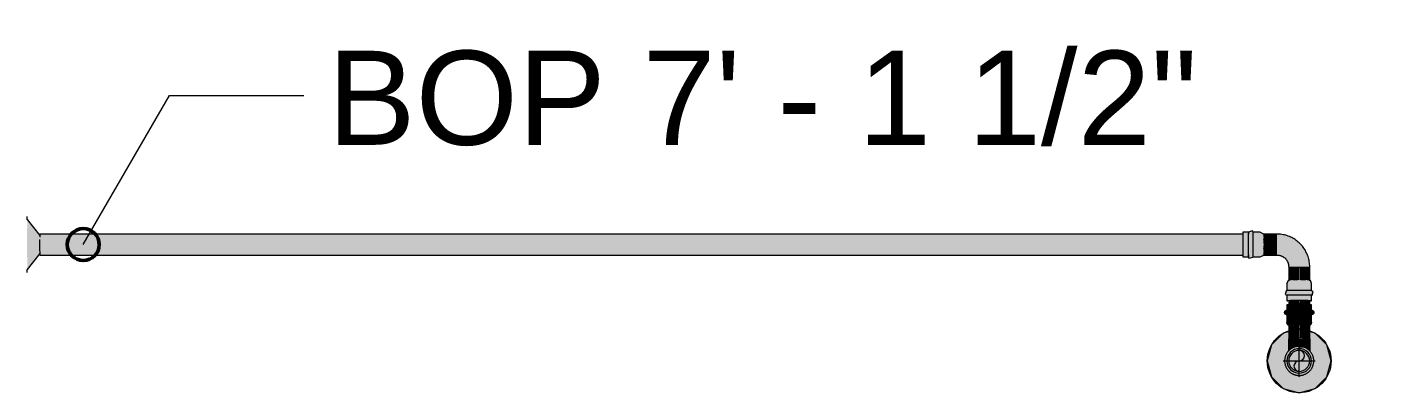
# Model space of a CAD drawing. Header units: inches. Extents: x -3385 to 41, y 7 to 1342.
# Drawn here: x -2363.6 to -2278.5, y 797.7 to 820.7 of the extents above; entities that cross this region are included whole.
import ezdxf

# ---------------------------------------------------------------- set-up
doc = ezdxf.new("R2010")
doc.units = ezdxf.units.IN
doc.header["$MEASUREMENT"] = 0
for name, color, linetype, lineweight in [('A-ANNO-NOTE', 131, 'Continuous', 9), ('G-ANNO-DIMS', 111, 'Continuous', 9), ('P-PIPE', 3, 'Continuous', 9), ('P-PIPE-CNTR', 3, 'Continuous', 9)]:
    doc.layers.add(name, color=color, linetype=linetype, lineweight=lineweight)
doc.styles.add('Arial', font='arial.ttf', dxfattribs={"height": 5.901198})

# ---------------------------------------------------------------- blocks, each defined once
blk = doc.blocks.new('Victaulic-VicPress316-Elbow 90-45deg Style P568_P571 - Standard-1139937-LOWER PARKING')
at = {"layer": 'P-PIPE'}
for points in [[(-2284.654, 802.924), (-2284, 802.924), (-2284, 803.263), (-2284.766, 803.263), (-2284.753, 802.924), (-2284.71, 802.924)], [(-2283.273, 802.924), (-2283.233, 802.924), (-2283.233, 803.263), (-2284, 803.263), (-2284, 802.924), (-2283.29, 802.924)], [(-2284.766, 802.633), (-2284, 802.633), (-2284, 802.924), (-2284.766, 802.924), (-2284.865, 802.871), (-2284.912, 802.779), (-2284.849, 802.679), (-2284.833, 802.67)], [(-2284.165, 802.182), (-2284, 802.182), (-2284, 802.633), (-2284.766, 802.633), (-2284.753, 802.182), (-2284.202, 802.182)], [(-2284.657, 801.964), (-2284.629, 801.996), (-2284.523, 801.984), (-2284.46, 801.968), (-2284.423, 801.987), (-2284.225, 801.987), (-2284.114, 801.984), (-2284, 801.964), (-2284, 802.182), (-2284.766, 802.182), (-2284.753, 802.102), (-2284.658, 801.964)], [(-2283.346, 802.633), (-2283.233, 802.633), (-2283.14, 802.685), (-2283.088, 802.779), (-2283.151, 802.88), (-2283.233, 802.924), (-2284, 802.924), (-2284, 802.633), (-2283.381, 802.633)], [(-2284, 802.182), (-2283.233, 802.182), (-2283.247, 802.633), (-2284, 802.633)], [(-2284, 801.964), (-2283.945, 801.974), (-2283.825, 801.993), (-2283.644, 801.983), (-2283.57, 801.987), (-2283.531, 801.966), (-2283.408, 801.996), (-2283.357, 801.988), (-2283.342, 801.964), (-2283.281, 802.043), (-2283.246, 802.12), (-2283.246, 802.182), (-2284, 802.182), (-2284, 802.06)], [(-2284, 801.136), (-2284.013, 801.966), (-2284.175, 801.992), (-2284.356, 801.983), (-2284.43, 801.987), (-2284.481, 801.97), (-2284.573, 801.996), (-2284.646, 801.981), (-2284.657, 801.964), (-2284.647, 801.136), (-2284.114, 801.136)], [(-2284, 801.136), (-2283.342, 801.136), (-2283.354, 801.983), (-2283.366, 801.999), (-2283.487, 801.98), (-2283.54, 801.968), (-2283.57, 801.987), (-2283.766, 801.986), (-2283.842, 801.992), (-2284, 801.964), (-2284, 801.321)], [(-2284, 798.831), (-2284, 798.976), (-2284.542, 799.201), (-2284.766, 799.743), (-2284.542, 800.285), (-2284, 800.509), (-2284, 800.655), (-2284.167, 800.639), (-2284.328, 800.594), (-2284.619, 800.413), (-2284.779, 800.208), (-2284.849, 800.076), (-2284.901, 799.833), (-2284.912, 799.721), (-2284.859, 799.564), (-2284.849, 799.41), (-2284.729, 799.201), (-2284.619, 799.073), (-2284.328, 798.892), (-2284.167, 798.846)], [(-2284, 798.976), (-2284, 799.085), (-2284.17, 799.108), (-2284.329, 799.173), (-2284.465, 799.278), (-2284.569, 799.414), (-2284.635, 799.573), (-2284.658, 799.743), (-2284.635, 799.913), (-2284.569, 800.072), (-2284.465, 800.208), (-2284.329, 800.312), (-2284.17, 800.378), (-2284, 800.4), (-2284, 800.509), (-2284.542, 800.285), (-2284.766, 799.743), (-2284.542, 799.201), (-2284, 798.976)], [(-2284.657, 800.368), (-2284.576, 800.442), (-2284.328, 800.594), (-2284.146, 800.641), (-2284, 800.655), (-2284, 801.136), (-2284.657, 801.136), (-2284.657, 800.4)], [(-2283.342, 800.368), (-2283.352, 801.136), (-2284, 801.123), (-2284, 800.582), (-2283.648, 800.58), (-2283.38, 800.412), (-2283.343, 800.368)], [(-2283.671, 798.892), (-2283.381, 799.073), (-2283.221, 799.278), (-2283.151, 799.41), (-2283.106, 799.584), (-2283.088, 799.765), (-2283.14, 799.922), (-2283.151, 800.076), (-2283.271, 800.285), (-2283.381, 800.413), (-2283.671, 800.594), (-2284, 800.582), (-2284, 800.509), (-2283.458, 800.285), (-2283.233, 799.743), (-2283.458, 799.201), (-2284, 798.976), (-2284, 798.904), (-2283.945, 798.902)], [(-2284, 798.976), (-2283.458, 799.201), (-2283.233, 799.743), (-2283.458, 800.285), (-2284, 800.509), (-2284, 800.4), (-2283.83, 800.378), (-2283.671, 800.312), (-2283.534, 800.207), (-2283.431, 800.072), (-2283.365, 799.913), (-2283.343, 799.742), (-2283.365, 799.573), (-2283.431, 799.414), (-2283.535, 799.278), (-2283.671, 799.173), (-2283.83, 799.108), (-2284, 799.085), (-2284, 799.037)]]:
    blk.add_hatch(color=256, dxfattribs=at).paths.add_polyline_path(points, flags=0)
for p, q in [((-2284.766, 803.263), (-2284.766, 802.924)), ((-2284, 803.263), (-2284.766, 803.263)), ((-2283.233, 803.263), (-2284, 803.263)), ((-2283.233, 802.924), (-2283.233, 803.263)), ((-2284.766, 802.924), (-2284, 802.924)), ((-2284.766, 802.633), (-2284.766, 802.182)), ((-2284.766, 802.633), (-2284, 802.633)), ((-2284, 802.924), (-2283.233, 802.924)), ((-2284, 802.633), (-2283.233, 802.633)), ((-2283.233, 802.182), (-2283.233, 802.633)), ((-2284.657, 802.027), (-2284.657, 801.136)), ((-2283.342, 801.136), (-2283.342, 802.03)), ((-2284.657, 799.709), (-2284.657, 799.736)), ((-2283.342, 799.745), (-2283.342, 799.743))]:
    blk.add_line(p, q, dxfattribs=at)
at = {"layer": 'P-PIPE', "flags": 128}
for points in [[(-2284.766, 802.633), (-2284.772, 802.633), (-2284.778, 802.634), (-2284.784, 802.634), (-2284.79, 802.635), (-2284.795, 802.636), (-2284.801, 802.637), (-2284.807, 802.639), (-2284.812, 802.641), (-2284.818, 802.643), (-2284.823, 802.645), (-2284.828, 802.647), (-2284.834, 802.65), (-2284.839, 802.653), (-2284.844, 802.656), (-2284.849, 802.659), (-2284.853, 802.662), (-2284.858, 802.666), (-2284.862, 802.669), (-2284.867, 802.673), (-2284.871, 802.677), (-2284.875, 802.682), (-2284.879, 802.686), (-2284.882, 802.691), (-2284.886, 802.695), (-2284.889, 802.7), (-2284.892, 802.705), (-2284.895, 802.71), (-2284.897, 802.715), (-2284.9, 802.721), (-2284.902, 802.726), (-2284.904, 802.732), (-2284.906, 802.737), (-2284.907, 802.743), (-2284.909, 802.748), (-2284.91, 802.754), (-2284.911, 802.76), (-2284.911, 802.766), (-2284.912, 802.771), (-2284.912, 802.777), (-2284.912, 802.783), (-2284.912, 802.789), (-2284.911, 802.795), (-2284.91, 802.8), (-2284.909, 802.806), (-2284.908, 802.812), (-2284.907, 802.817), (-2284.905, 802.823), (-2284.903, 802.829), (-2284.901, 802.834), (-2284.899, 802.839), (-2284.896, 802.845), (-2284.893, 802.85), (-2284.891, 802.855), (-2284.887, 802.86), (-2284.884, 802.864), (-2284.881, 802.869), (-2284.877, 802.874), (-2284.873, 802.878), (-2284.869, 802.882), (-2284.865, 802.886), (-2284.86, 802.89), (-2284.856, 802.894), (-2284.851, 802.897), (-2284.846, 802.9), (-2284.841, 802.903), (-2284.836, 802.906), (-2284.831, 802.909), (-2284.826, 802.912), (-2284.821, 802.914), (-2284.815, 802.916), (-2284.81, 802.918), (-2284.804, 802.919), (-2284.798, 802.921), (-2284.793, 802.922), (-2284.787, 802.923), (-2284.781, 802.924), (-2284.775, 802.924), (-2284.77, 802.924), (-2284.766, 802.924)], [(-2284, 802.924), (-2284.031, 802.924), (-2284.061, 802.924), (-2284.092, 802.924), (-2284.122, 802.924), (-2284.152, 802.924), (-2284.182, 802.924), (-2284.212, 802.924), (-2284.241, 802.924), (-2284.27, 802.924), (-2284.298, 802.924), (-2284.326, 802.924), (-2284.354, 802.924), (-2284.381, 802.924), (-2284.407, 802.924), (-2284.433, 802.924), (-2284.458, 802.924), (-2284.482, 802.924), (-2284.505, 802.924), (-2284.528, 802.924), (-2284.55, 802.924), (-2284.571, 802.924), (-2284.591, 802.924), (-2284.61, 802.924), (-2284.628, 802.924), (-2284.645, 802.924), (-2284.661, 802.924), (-2284.676, 802.924), (-2284.69, 802.924), (-2284.703, 802.924), (-2284.714, 802.924), (-2284.725, 802.924), (-2284.734, 802.924), (-2284.742, 802.924), (-2284.749, 802.924), (-2284.755, 802.924), (-2284.76, 802.924), (-2284.763, 802.924), (-2284.765, 802.924), (-2284.766, 802.924), (-2284.766, 802.924)], [(-2284.766, 802.924), (-2284.766, 802.924), (-2284.764, 802.924), (-2284.761, 802.924), (-2284.757, 802.924), (-2284.751, 802.924), (-2284.744, 802.924), (-2284.737, 802.924), (-2284.727, 802.924)], [(-2284.725, 802.633), (-2284.734, 802.633), (-2284.742, 802.633), (-2284.749, 802.633), (-2284.755, 802.633), (-2284.76, 802.633), (-2284.763, 802.633), (-2284.765, 802.633), (-2284.766, 802.633), (-2284.766, 802.633)], [(-2284.766, 802.633), (-2284.766, 802.633), (-2284.764, 802.633), (-2284.761, 802.633), (-2284.757, 802.633), (-2284.751, 802.633), (-2284.744, 802.633), (-2284.737, 802.633), (-2284.727, 802.633), (-2284.717, 802.633), (-2284.706, 802.633), (-2284.693, 802.633), (-2284.68, 802.633), (-2284.665, 802.633), (-2284.649, 802.633), (-2284.633, 802.633), (-2284.615, 802.633), (-2284.596, 802.633), (-2284.576, 802.633), (-2284.555, 802.633), (-2284.534, 802.633), (-2284.512, 802.633), (-2284.488, 802.633), (-2284.464, 802.633), (-2284.44, 802.633), (-2284.414, 802.633), (-2284.388, 802.633), (-2284.361, 802.633), (-2284.334, 802.633), (-2284.306, 802.633), (-2284.278, 802.633), (-2284.249, 802.633), (-2284.22, 802.633), (-2284.19, 802.633), (-2284.16, 802.633), (-2284.13, 802.633), (-2284.1, 802.633), (-2284.069, 802.633), (-2284.039, 802.633), (-2284.008, 802.633), (-2284, 802.633)], [(-2284.657, 801.964), (-2284.666, 801.971), (-2284.674, 801.978), (-2284.682, 801.985), (-2284.69, 801.993), (-2284.697, 802.001), (-2284.705, 802.009), (-2284.711, 802.017), (-2284.718, 802.026), (-2284.724, 802.035), (-2284.729, 802.045), (-2284.735, 802.054), (-2284.74, 802.064), (-2284.744, 802.074), (-2284.748, 802.084), (-2284.752, 802.094), (-2284.755, 802.105), (-2284.758, 802.115), (-2284.761, 802.126), (-2284.763, 802.136), (-2284.764, 802.147), (-2284.765, 802.158), (-2284.766, 802.169), (-2284.766, 802.18), (-2284.766, 802.182)], [(-2283.233, 802.924), (-2283.234, 802.924), (-2283.236, 802.924), (-2283.239, 802.924), (-2283.243, 802.924), (-2283.249, 802.924), (-2283.255, 802.924), (-2283.263, 802.924), (-2283.272, 802.924), (-2283.283, 802.924), (-2283.294, 802.924), (-2283.306, 802.924), (-2283.32, 802.924), (-2283.335, 802.924), (-2283.35, 802.924), (-2283.367, 802.924), (-2283.385, 802.924), (-2283.404, 802.924), (-2283.424, 802.924), (-2283.444, 802.924), (-2283.466, 802.924), (-2283.488, 802.924), (-2283.512, 802.924), (-2283.536, 802.924), (-2283.56, 802.924), (-2283.586, 802.924), (-2283.612, 802.924), (-2283.639, 802.924), (-2283.666, 802.924), (-2283.694, 802.924), (-2283.722, 802.924), (-2283.751, 802.924), (-2283.78, 802.924), (-2283.81, 802.924), (-2283.84, 802.924), (-2283.87, 802.924), (-2283.9, 802.924), (-2283.93, 802.924), (-2283.961, 802.924), (-2283.992, 802.924), (-2284, 802.924)], [(-2284, 802.633), (-2283.969, 802.633), (-2283.939, 802.633), (-2283.908, 802.633), (-2283.878, 802.633), (-2283.848, 802.633), (-2283.818, 802.633), (-2283.788, 802.633), (-2283.759, 802.633), (-2283.73, 802.633), (-2283.701, 802.633), (-2283.673, 802.633), (-2283.646, 802.633), (-2283.619, 802.633), (-2283.593, 802.633), (-2283.567, 802.633), (-2283.542, 802.633), (-2283.518, 802.633), (-2283.494, 802.633), (-2283.472, 802.633), (-2283.45, 802.633), (-2283.429, 802.633), (-2283.409, 802.633), (-2283.39, 802.633), (-2283.372, 802.633), (-2283.355, 802.633), (-2283.339, 802.633), (-2283.324, 802.633), (-2283.31, 802.633), (-2283.297, 802.633), (-2283.285, 802.633), (-2283.275, 802.633), (-2283.266, 802.633), (-2283.257, 802.633), (-2283.25, 802.633), (-2283.245, 802.633), (-2283.24, 802.633), (-2283.237, 802.633), (-2283.234, 802.633), (-2283.233, 802.633), (-2283.233, 802.633)], [(-2283.233, 802.182), (-2283.234, 802.171), (-2283.234, 802.16), (-2283.235, 802.149), (-2283.237, 802.138), (-2283.239, 802.128), (-2283.241, 802.117), (-2283.244, 802.106), (-2283.247, 802.096), (-2283.251, 802.086), (-2283.255, 802.076), (-2283.259, 802.066), (-2283.264, 802.056), (-2283.269, 802.046), (-2283.275, 802.037), (-2283.281, 802.028), (-2283.287, 802.019), (-2283.294, 802.01), (-2283.301, 802.002), (-2283.308, 801.994), (-2283.316, 801.986), (-2283.324, 801.979), (-2283.332, 801.972), (-2283.341, 801.965), (-2283.342, 801.964)], [(-2283.275, 802.924), (-2283.266, 802.924), (-2283.257, 802.924), (-2283.25, 802.924), (-2283.245, 802.924), (-2283.24, 802.924), (-2283.237, 802.924), (-2283.234, 802.924), (-2283.233, 802.924), (-2283.233, 802.924)], [(-2283.233, 802.633), (-2283.234, 802.633), (-2283.236, 802.633), (-2283.239, 802.633), (-2283.243, 802.633), (-2283.249, 802.633), (-2283.255, 802.633), (-2283.263, 802.633), (-2283.272, 802.633)], [(-2283.233, 802.924), (-2283.228, 802.924), (-2283.222, 802.924), (-2283.216, 802.923), (-2283.21, 802.922), (-2283.205, 802.921), (-2283.199, 802.92), (-2283.193, 802.919), (-2283.188, 802.917), (-2283.182, 802.915), (-2283.177, 802.913), (-2283.171, 802.91), (-2283.166, 802.908), (-2283.161, 802.905), (-2283.156, 802.902), (-2283.151, 802.899), (-2283.147, 802.896), (-2283.142, 802.892), (-2283.137, 802.888), (-2283.133, 802.884), (-2283.129, 802.88), (-2283.125, 802.876), (-2283.121, 802.872), (-2283.118, 802.867), (-2283.114, 802.862), (-2283.111, 802.857), (-2283.108, 802.852), (-2283.105, 802.847), (-2283.102, 802.842), (-2283.1, 802.837), (-2283.098, 802.832), (-2283.096, 802.826), (-2283.094, 802.821), (-2283.092, 802.815), (-2283.091, 802.809), (-2283.09, 802.804), (-2283.089, 802.798), (-2283.089, 802.792), (-2283.088, 802.786), (-2283.088, 802.78), (-2283.088, 802.775), (-2283.088, 802.769), (-2283.089, 802.763), (-2283.09, 802.757), (-2283.091, 802.751), (-2283.092, 802.746), (-2283.093, 802.74), (-2283.095, 802.735), (-2283.097, 802.729), (-2283.099, 802.724), (-2283.101, 802.718), (-2283.104, 802.713), (-2283.106, 802.708), (-2283.109, 802.703), (-2283.112, 802.698), (-2283.116, 802.693), (-2283.119, 802.689), (-2283.123, 802.684), (-2283.127, 802.68), (-2283.131, 802.676), (-2283.135, 802.672), (-2283.139, 802.668), (-2283.144, 802.664), (-2283.149, 802.661), (-2283.153, 802.657), (-2283.158, 802.654), (-2283.163, 802.651), (-2283.169, 802.649), (-2283.174, 802.646), (-2283.179, 802.644), (-2283.185, 802.642), (-2283.19, 802.64), (-2283.196, 802.638), (-2283.201, 802.637), (-2283.207, 802.636), (-2283.213, 802.635), (-2283.219, 802.634), (-2283.224, 802.634), (-2283.23, 802.633), (-2283.233, 802.633)], [(-2284, 800.655), (-2284.036, 800.654), (-2284.073, 800.652), (-2284.109, 800.648), (-2284.145, 800.643), (-2284.181, 800.637), (-2284.217, 800.629), (-2284.252, 800.619), (-2284.287, 800.609), (-2284.321, 800.596), (-2284.355, 800.583), (-2284.388, 800.568), (-2284.421, 800.552), (-2284.453, 800.534), (-2284.484, 800.515), (-2284.515, 800.496), (-2284.545, 800.474), (-2284.573, 800.452), (-2284.601, 800.428), (-2284.628, 800.404), (-2284.654, 800.378), (-2284.679, 800.352), (-2284.703, 800.324), (-2284.725, 800.295), (-2284.747, 800.266), (-2284.767, 800.236), (-2284.786, 800.204), (-2284.804, 800.173), (-2284.821, 800.14), (-2284.836, 800.107), (-2284.85, 800.073), (-2284.862, 800.039), (-2284.874, 800.004), (-2284.883, 799.969), (-2284.892, 799.934), (-2284.899, 799.898), (-2284.904, 799.862), (-2284.908, 799.825), (-2284.911, 799.789), (-2284.912, 799.753), (-2284.912, 799.716), (-2284.91, 799.68), (-2284.906, 799.643), (-2284.902, 799.607), (-2284.896, 799.571), (-2284.888, 799.536), (-2284.879, 799.5), (-2284.869, 799.465), (-2284.857, 799.431), (-2284.844, 799.397), (-2284.829, 799.363), (-2284.813, 799.33), (-2284.796, 799.298), (-2284.778, 799.267), (-2284.758, 799.236), (-2284.737, 799.206), (-2284.715, 799.177), (-2284.692, 799.149), (-2284.668, 799.122), (-2284.642, 799.095), (-2284.616, 799.07), (-2284.589, 799.046), (-2284.56, 799.023), (-2284.531, 799.001), (-2284.501, 798.981), (-2284.47, 798.961), (-2284.438, 798.943), (-2284.406, 798.926), (-2284.373, 798.911), (-2284.34, 798.896), (-2284.305, 798.883), (-2284.271, 798.872), (-2284.236, 798.862), (-2284.2, 798.853), (-2284.165, 798.846), (-2284.129, 798.84), (-2284.092, 798.836), (-2284.056, 798.833), (-2284.02, 798.831), (-2284, 798.831)], [(-2284.657, 800.368), (-2284.657, 800.383), (-2284.657, 800.431), (-2284.657, 800.479), (-2284.657, 800.529), (-2284.657, 800.58), (-2284.657, 800.631), (-2284.657, 800.683), (-2284.657, 800.736), (-2284.657, 800.79), (-2284.657, 800.844), (-2284.657, 800.899), (-2284.657, 800.954), (-2284.657, 801.009), (-2284.657, 801.065), (-2284.657, 801.121), (-2284.657, 801.136)], [(-2284, 798.831), (-2283.963, 798.832), (-2283.927, 798.834), (-2283.891, 798.837), (-2283.855, 798.842), (-2283.819, 798.849), (-2283.783, 798.857), (-2283.748, 798.866), (-2283.713, 798.877), (-2283.679, 798.889), (-2283.645, 798.903), (-2283.611, 798.918), (-2283.579, 798.934), (-2283.547, 798.951), (-2283.515, 798.97), (-2283.485, 798.99), (-2283.455, 799.011), (-2283.426, 799.034), (-2283.399, 799.057), (-2283.372, 799.082), (-2283.346, 799.107), (-2283.321, 799.134), (-2283.297, 799.162), (-2283.274, 799.19), (-2283.253, 799.22), (-2283.232, 799.25), (-2283.213, 799.281), (-2283.196, 799.313), (-2283.179, 799.345), (-2283.164, 799.379), (-2283.15, 799.412), (-2283.137, 799.447), (-2283.126, 799.481), (-2283.116, 799.516), (-2283.108, 799.552), (-2283.101, 799.588), (-2283.096, 799.624), (-2283.092, 799.66), (-2283.089, 799.696), (-2283.088, 799.733), (-2283.088, 799.769), (-2283.09, 799.806), (-2283.093, 799.842), (-2283.098, 799.878), (-2283.104, 799.914), (-2283.112, 799.95), (-2283.121, 799.985), (-2283.131, 800.02), (-2283.143, 800.055), (-2283.156, 800.089), (-2283.171, 800.122), (-2283.186, 800.155), (-2283.204, 800.187), (-2283.222, 800.219), (-2283.242, 800.25), (-2283.263, 800.28), (-2283.285, 800.309), (-2283.308, 800.337), (-2283.332, 800.364), (-2283.357, 800.39), (-2283.384, 800.415), (-2283.411, 800.439), (-2283.44, 800.462), (-2283.469, 800.484), (-2283.499, 800.505), (-2283.53, 800.524), (-2283.561, 800.542), (-2283.594, 800.559), (-2283.627, 800.575), (-2283.66, 800.589), (-2283.694, 800.602), (-2283.729, 800.614), (-2283.764, 800.624), (-2283.799, 800.633), (-2283.835, 800.64), (-2283.871, 800.646), (-2283.907, 800.65), (-2283.944, 800.653), (-2283.98, 800.655), (-2284, 800.655)], [(-2283.342, 801.136), (-2283.342, 801.08), (-2283.342, 801.024), (-2283.342, 800.969), (-2283.342, 800.914), (-2283.342, 800.859), (-2283.342, 800.805), (-2283.342, 800.751), (-2283.342, 800.698), (-2283.342, 800.645), (-2283.342, 800.593), (-2283.342, 800.542), (-2283.342, 800.493), (-2283.342, 800.444), (-2283.342, 800.396), (-2283.342, 800.368)]]:
    blk.add_lwpolyline(points, dxfattribs=at)
at = {"layer": 'P-PIPE'}
for radius, start, end in [(0.766, 90, 270), (0.767, 270, 90)]:
    blk.add_arc((-2284, 799.743), radius, start, end, dxfattribs=at)
blk = doc.blocks.new('Victaulic-VicPress316-Elbow 90-45deg Style P568_P571 - Standard-1139944-LOWER PARKING')
at = {"layer": 'P-PIPE'}
for points in [[(-2287.52, 806.27), (-2287.181, 806.27), (-2287.182, 807.748), (-2287.183, 807.803), (-2287.52, 807.8), (-2287.52, 806.327), (-2287.52, 806.271)], [(-2286.89, 806.27), (-2286.439, 806.273), (-2286.439, 807.773), (-2286.439, 807.803), (-2286.89, 807.803), (-2286.891, 806.37), (-2286.89, 806.273)], [(-2286.224, 807.04), (-2285.396, 807.04), (-2285.393, 807.694), (-2286.224, 807.693), (-2286.25, 807.67), (-2286.241, 807.591), (-2286.246, 807.531), (-2286.225, 807.499), (-2286.256, 807.36), (-2286.248, 807.168), (-2286.226, 807.053)], [(-2286.221, 806.379), (-2285.393, 806.39), (-2285.396, 807.04), (-2286.227, 807.027), (-2286.257, 806.807), (-2286.243, 806.65), (-2286.227, 806.57), (-2286.246, 806.546), (-2286.245, 806.428), (-2286.249, 806.4), (-2286.221, 806.379)], [(-2284.323, 804.786), (-2284.131, 804.795), (-2284.003, 804.819), (-2284.003, 805.647), (-2284.657, 805.644), (-2284.656, 804.813), (-2284.634, 804.788), (-2284.554, 804.798), (-2284.494, 804.794), (-2284.462, 804.816), (-2284.331, 804.786)], [(-2283.828, 804.784), (-2283.655, 804.79), (-2283.533, 804.814), (-2283.509, 804.794), (-2283.391, 804.794), (-2283.363, 804.788), (-2283.342, 804.816), (-2283.353, 805.644), (-2284.003, 805.647), (-2283.99, 804.816), (-2283.837, 804.784)], [(-2283.419, 806.11), (-2283.423, 806.144), (-2283.423, 806.128)], [(-2284.766, 804.598), (-2283.398, 804.6), (-2283.234, 804.599), (-2283.262, 804.719), (-2283.344, 804.813), (-2283.367, 804.788), (-2283.449, 804.799), (-2283.509, 804.794), (-2283.542, 804.816), (-2283.682, 804.786), (-2283.888, 804.795), (-2284.016, 804.816), (-2284.227, 804.787), (-2284.392, 804.798), (-2284.471, 804.814), (-2284.514, 804.796), (-2284.619, 804.792), (-2284.638, 804.788), (-2284.658, 804.815), (-2284.738, 804.716), (-2284.747, 804.667), (-2284.751, 804.661), (-2284.766, 804.599)], [(-2284.766, 803.855), (-2283.403, 803.857), (-2283.231, 803.857), (-2283.09, 804.002), (-2283.236, 804.146), (-2284.544, 804.149), (-2284.773, 804.14), (-2284.912, 804.001), (-2284.768, 803.856)], [(-2284.766, 804.146), (-2283.403, 804.148), (-2283.233, 804.147), (-2283.236, 804.598), (-2284.614, 804.599), (-2284.766, 804.598), (-2284.766, 804.147)], [(-2284.766, 803.517), (-2283.403, 803.519), (-2283.233, 803.517), (-2283.233, 803.855), (-2284.6, 803.857), (-2284.766, 803.855), (-2284.766, 803.517)]]:
    blk.add_hatch(color=256, dxfattribs=at).paths.add_polyline_path(points, flags=0)
h = blk.add_hatch(color=256, dxfattribs=at)
h.paths.add_polyline_path([(-2286.893, 806.769), (-2286.893, 806.769), (-2286.99, 806.769)], flags=0)
h.paths.add_polyline_path([(-2287.036, 806.125), (-2286.89, 806.273), (-2286.891, 807.749), (-2286.895, 807.808), (-2287.037, 807.947), (-2287.181, 807.803), (-2287.182, 806.325), (-2287.181, 806.27), (-2287.037, 806.126)], flags=0)
h = blk.add_hatch(color=256, dxfattribs=at)
h.paths.add_polyline_path([(-2286.442, 807.311), (-2286.442, 807.311), (-2286.368, 807.311)], flags=0)
h.paths.add_polyline_path([(-2286.442, 806.905), (-2286.442, 806.905), (-2286.38, 806.905)], flags=0)
h.paths.add_polyline_path([(-2286.439, 806.27), (-2286.317, 806.299), (-2286.224, 806.38), (-2286.25, 806.404), (-2286.241, 806.486), (-2286.246, 806.546), (-2286.225, 806.579), (-2286.255, 806.719), (-2286.247, 806.926), (-2286.226, 807.053), (-2286.255, 807.264), (-2286.243, 807.429), (-2286.227, 807.508), (-2286.245, 807.551), (-2286.247, 807.656), (-2286.25, 807.674), (-2286.222, 807.695), (-2286.324, 807.774), (-2286.37, 807.784), (-2286.375, 807.788), (-2286.439, 807.788), (-2286.439, 806.321), (-2286.439, 806.285)], flags=0)
h = blk.add_hatch(color=256, dxfattribs=at)
h.paths.add_polyline_path([(-2283.342, 805.644), (-2283.37, 805.784), (-2283.404, 806.051), (-2283.523, 806.473), (-2283.664, 806.705), (-2283.945, 807.095), (-2284.39, 807.408), (-2284.608, 807.538), (-2284.893, 807.613), (-2285.393, 807.685), (-2285.396, 807.04), (-2284.699, 806.853), (-2284.189, 806.343), (-2284.003, 805.647), (-2283.353, 805.644)], flags=0)
h.paths.add_polyline_path([(-2283.674, 805.646), (-2283.674, 805.647), (-2283.674, 805.9)], flags=0)
h = blk.add_hatch(color=256, dxfattribs=at)
h.paths.add_polyline_path([(-2284.657, 805.644), (-2284.425, 805.646), (-2284.003, 805.647), (-2284.189, 806.343), (-2284.699, 806.853), (-2285.396, 807.04), (-2285.388, 806.377), (-2284.865, 806.146), (-2284.658, 805.644)], flags=0)
h.paths.add_polyline_path([(-2284.117, 805.647), (-2284.117, 805.647), (-2284.173, 805.826)], flags=0)
for p, q in [((-2287.181, 807.803), (-2287.52, 807.803)), ((-2286.439, 807.803), (-2286.89, 807.803)), ((-2286.439, 807.803), (-2286.23, 807.706)), ((-2285.393, 807.694), (-2286.281, 807.694)), ((-2286.23, 807.706), (-2286.221, 807.694)), ((-2287.52, 806.27), (-2287.181, 806.27)), ((-2286.89, 806.27), (-2286.439, 806.27)), ((-2286.439, 806.27), (-2286.221, 806.379)), ((-2286.279, 806.379), (-2285.393, 806.379)), ((-2284.657, 805.644), (-2284.657, 804.76)), ((-2283.342, 804.76), (-2283.342, 805.644)), ((-2284.766, 804.598), (-2284.657, 804.816)), ((-2283.297, 804.773), (-2283.342, 804.816)), ((-2283.233, 804.598), (-2283.297, 804.773)), ((-2284.766, 804.598), (-2284.766, 804.146)), ((-2284.766, 803.855), (-2284.766, 803.517)), ((-2283.233, 804.146), (-2283.233, 804.598)), ((-2283.233, 803.517), (-2283.233, 803.855))]:
    blk.add_line(p, q, dxfattribs=at)
at = {"layer": 'P-PIPE', "flags": 128}
for points in [[(-2286.925, 807.897), (-2287.18, 807.82), (-2287.181, 807.809), (-2287.182, 807.803), (-2287.182, 807.798), (-2287.182, 807.792), (-2287.182, 807.784), (-2287.182, 807.776), (-2287.182, 807.767), (-2287.182, 807.757), (-2287.183, 807.745), (-2287.183, 807.733), (-2287.183, 807.719), (-2287.183, 807.705), (-2287.183, 807.689), (-2287.183, 807.672), (-2287.183, 807.654), (-2287.183, 807.636), (-2287.183, 807.616), (-2287.184, 807.595), (-2287.184, 807.574), (-2287.184, 807.552), (-2287.184, 807.528), (-2287.184, 807.504), (-2287.184, 807.48), (-2287.184, 807.454), (-2287.184, 807.428), (-2287.184, 807.401), (-2287.184, 807.374), (-2287.184, 807.346), (-2287.184, 807.318), (-2287.184, 807.289), (-2287.184, 807.26), (-2287.184, 807.231), (-2287.185, 807.201), (-2287.185, 807.171), (-2287.185, 807.14), (-2287.185, 807.11), (-2287.185, 807.079), (-2287.185, 807.049), (-2287.185, 807.018), (-2287.185, 806.987), (-2287.185, 806.957), (-2287.185, 806.926), (-2287.185, 806.896), (-2287.184, 806.866), (-2287.184, 806.836), (-2287.184, 806.807), (-2287.184, 806.778), (-2287.184, 806.749), (-2287.184, 806.721), (-2287.184, 806.693), (-2287.184, 806.666), (-2287.184, 806.639), (-2287.184, 806.613), (-2287.184, 806.588), (-2287.184, 806.564), (-2287.184, 806.54), (-2287.184, 806.517), (-2287.184, 806.495), (-2287.184, 806.473), (-2287.183, 806.453), (-2287.183, 806.433), (-2287.183, 806.415), (-2287.183, 806.397), (-2287.183, 806.381), (-2287.183, 806.365), (-2287.183, 806.351), (-2287.183, 806.337), (-2287.183, 806.325), (-2287.182, 806.314), (-2287.182, 806.304), (-2287.182, 806.295), (-2287.182, 806.287), (-2287.182, 806.28), (-2287.182, 806.274), (-2287.182, 806.269), (-2287.181, 806.263), (-2287.18, 806.248), (-2287.147, 806.176)], [(-2286.889, 807.759), (-2286.889, 807.769), (-2286.89, 807.778), (-2286.89, 807.786), (-2286.89, 807.793), (-2286.89, 807.799), (-2286.89, 807.804), (-2286.89, 807.81), (-2286.892, 807.825), (-2286.925, 807.897)], [(-2283.823, 806.963), (-2283.877, 807.025), (-2283.934, 807.084), (-2283.993, 807.141), (-2284.054, 807.196), (-2284.117, 807.249), (-2284.182, 807.298), (-2284.249, 807.345), (-2284.318, 807.39), (-2284.389, 807.431), (-2284.461, 807.47), (-2284.535, 807.506), (-2284.61, 807.539), (-2284.686, 807.568), (-2284.764, 807.595), (-2284.842, 807.619), (-2284.922, 807.639), (-2285.002, 807.656), (-2285.083, 807.67), (-2285.164, 807.681), (-2285.246, 807.689), (-2285.328, 807.693), (-2285.393, 807.694)], [(-2283.342, 805.644), (-2283.344, 805.726), (-2283.349, 805.807), (-2283.357, 805.889), (-2283.369, 805.97), (-2283.383, 806.051), (-2283.401, 806.131), (-2283.422, 806.21), (-2283.446, 806.289), (-2283.474, 806.366), (-2283.504, 806.442), (-2283.538, 806.517), (-2283.574, 806.59), (-2283.613, 806.662), (-2283.656, 806.733), (-2283.701, 806.801), (-2283.748, 806.868), (-2283.798, 806.933), (-2283.823, 806.963)], [(-2287.147, 806.176), (-2286.891, 806.253), (-2286.89, 806.264), (-2286.89, 806.27), (-2286.89, 806.275), (-2286.89, 806.281), (-2286.89, 806.289), (-2286.89, 806.297), (-2286.889, 806.306)], [(-2285.393, 806.379), (-2285.363, 806.378), (-2285.334, 806.377), (-2285.305, 806.374), (-2285.276, 806.37), (-2285.247, 806.364), (-2285.218, 806.358), (-2285.19, 806.35), (-2285.162, 806.342), (-2285.134, 806.332), (-2285.106, 806.321), (-2285.08, 806.309), (-2285.053, 806.296), (-2285.027, 806.282), (-2285.002, 806.267), (-2284.978, 806.251), (-2284.954, 806.234), (-2284.93, 806.215), (-2284.908, 806.197), (-2284.886, 806.177), (-2284.865, 806.156), (-2284.845, 806.134), (-2284.83, 806.117)], [(-2284.83, 806.117), (-2284.811, 806.094), (-2284.794, 806.07), (-2284.777, 806.046), (-2284.762, 806.021), (-2284.747, 805.996), (-2284.734, 805.969), (-2284.721, 805.943), (-2284.71, 805.916), (-2284.699, 805.888), (-2284.69, 805.86), (-2284.682, 805.832), (-2284.675, 805.803), (-2284.669, 805.775), (-2284.665, 805.746), (-2284.661, 805.716), (-2284.659, 805.687), (-2284.658, 805.658), (-2284.657, 805.644)], [(-2283.122, 804.094), (-2283.218, 804.145), (-2283.228, 804.146), (-2283.234, 804.146), (-2283.239, 804.147), (-2283.246, 804.147), (-2283.253, 804.147), (-2283.262, 804.147), (-2283.271, 804.147), (-2283.282, 804.147), (-2283.293, 804.148), (-2283.306, 804.148), (-2283.32, 804.148), (-2283.335, 804.148), (-2283.351, 804.148), (-2283.368, 804.148), (-2283.386, 804.148), (-2283.405, 804.149), (-2283.425, 804.149), (-2283.446, 804.149), (-2283.467, 804.149), (-2283.49, 804.149), (-2283.513, 804.149), (-2283.538, 804.149), (-2283.562, 804.149), (-2283.588, 804.149), (-2283.614, 804.149), (-2283.641, 804.149), (-2283.668, 804.15), (-2283.696, 804.15), (-2283.725, 804.15), (-2283.754, 804.15), (-2283.783, 804.15), (-2283.813, 804.15), (-2283.842, 804.15), (-2283.873, 804.15), (-2283.903, 804.15), (-2283.934, 804.15), (-2283.964, 804.15), (-2283.995, 804.15), (-2284.026, 804.15), (-2284.056, 804.15), (-2284.087, 804.15), (-2284.117, 804.15), (-2284.147, 804.15), (-2284.177, 804.15), (-2284.207, 804.15), (-2284.236, 804.15), (-2284.265, 804.15), (-2284.294, 804.15), (-2284.322, 804.15), (-2284.35, 804.15), (-2284.377, 804.149), (-2284.403, 804.149), (-2284.429, 804.149), (-2284.454, 804.149), (-2284.478, 804.149), (-2284.502, 804.149), (-2284.525, 804.149), (-2284.547, 804.149), (-2284.568, 804.149), (-2284.588, 804.149), (-2284.608, 804.148), (-2284.626, 804.148), (-2284.643, 804.148), (-2284.66, 804.148), (-2284.675, 804.148), (-2284.689, 804.148), (-2284.702, 804.148), (-2284.714, 804.148), (-2284.725, 804.147), (-2284.735, 804.147), (-2284.744, 804.147), (-2284.752, 804.147), (-2284.758, 804.147), (-2284.764, 804.147), (-2284.77, 804.146), (-2284.778, 804.146), (-2284.806, 804.141), (-2284.878, 803.907)], [(-2284.878, 803.907), (-2284.782, 803.856), (-2284.772, 803.855), (-2284.766, 803.855), (-2284.76, 803.855), (-2284.754, 803.854), (-2284.747, 803.854), (-2284.738, 803.854), (-2284.729, 803.854)], [(-2283.275, 803.854), (-2283.265, 803.854), (-2283.256, 803.854), (-2283.248, 803.854), (-2283.241, 803.855), (-2283.235, 803.855), (-2283.23, 803.855), (-2283.222, 803.855), (-2283.194, 803.861), (-2283.122, 804.094)]]:
    blk.add_lwpolyline(points, dxfattribs=at)
at = {"layer": 'P-PIPE'}
for centre, major_axis, ratio, start_param, end_param in [((-2287.52, 807.037), (0, 0.766), 0.004167, 0, 3.136636), ((-2287.181, 807.037), (0, 0.766), 0.004167, 0, 3.136636), ((-2286.89, 807.037), (0, 0.766), 0.004167, 0, 3.136636), ((-2284, 804.146), (-0.766, 0), 0.004957, 3.145759, 6.283185), ((-2284, 803.855), (-0.766, 0), 0.004957, 3.145759, 6.283185), ((-2284, 803.517), (-0.767, 0), 0.004957, 3.145759, 6.283185), ((-2284, 803.517), (0.767, 0), 0.004957, 3.338198, 3.523267), ((-2284, 803.517), (0.767, 0), 0.004957, 5.900038, 6.084786)]:
    blk.add_ellipse(centre, major_axis=major_axis, ratio=ratio, start_param=start_param, end_param=end_param, dxfattribs=at)

msp = doc.modelspace()

# ---------------------------------------------------------------- hatches: boundary and pattern name
at = {"layer": 'A-ANNO-NOTE'}
h = msp.add_hatch(color=256, dxfattribs=at)
edge = h.paths.add_edge_path(flags=0)
edge.add_arc((-2284, 799.743), 2, 0, 360)
msp.add_hatch(color=256, dxfattribs=at).paths.add_polyline_path([(-2284, 797.743), (-2283, 798.011), (-2282.268, 798.743), (-2282, 799.743), (-2282.268, 800.743), (-2283, 801.475), (-2284, 801.743), (-2285, 801.475), (-2285.732, 800.743), (-2286, 799.743), (-2285.732, 798.743), (-2285, 798.011)], flags=0)
at = {"layer": 'P-PIPE'}
for points in [[(-2363.608, 805.472), (-2362.828, 806.472), (-2362.844, 807.62), (-2363.608, 808.597), (-2363.614, 807.328), (-2363.608, 805.496)], [(-2362.829, 807.035), (-2287.523, 807.04), (-2287.522, 807.694), (-2362.826, 807.692), (-2362.829, 807.205)], [(-2362.826, 806.377), (-2287.521, 806.384), (-2287.523, 807.037), (-2362.829, 807.035), (-2362.827, 806.4)], [(-2284.135, 803.263), (-2284, 803.269), (-2284.003, 803.52), (-2284.657, 803.505), (-2284.647, 803.263), (-2284.135, 803.263)], [(-2284, 803.263), (-2283.342, 803.269), (-2283.355, 803.518), (-2284, 803.52), (-2284, 803.269)], [(-2284, 799.085), (-2283.83, 799.108), (-2283.671, 799.173), (-2283.535, 799.278), (-2283.431, 799.414), (-2283.365, 799.573), (-2283.343, 799.743), (-2283.365, 799.913), (-2283.431, 800.072), (-2283.535, 800.208), (-2283.671, 800.312), (-2283.83, 800.378), (-2284, 800.4), (-2284.17, 800.378), (-2284.329, 800.312), (-2284.465, 800.208), (-2284.569, 800.072), (-2284.635, 799.913), (-2284.658, 799.743), (-2284.635, 799.573), (-2284.569, 799.414), (-2284.465, 799.278), (-2284.329, 799.173), (-2284.17, 799.108)]]:
    msp.add_hatch(color=256, dxfattribs=at).paths.add_polyline_path(points, flags=0)

# ---------------------------------------------------------------- linework, layer by layer
at = {"layer": 'A-ANNO-NOTE'}
for p, q in [((-2285, 801.475), (-2285.732, 800.743)), ((-2284, 801.743), (-2285, 801.475)), ((-2283, 801.475), (-2284, 801.743)), ((-2282.268, 800.743), (-2283, 801.475)), ((-2285.732, 800.743), (-2286, 799.743)), ((-2282, 799.743), (-2282.268, 800.743)), ((-2286, 799.743), (-2285.732, 798.743)), ((-2282.268, 798.743), (-2282, 799.743)), ((-2285.732, 798.743), (-2285, 798.011)), ((-2283, 798.011), (-2282.268, 798.743)), ((-2285, 798.011), (-2284, 797.743)), ((-2284, 797.743), (-2283, 798.011))]:
    msp.add_line(p, q, dxfattribs=at)
msp.add_circle((-2284, 799.743), 2, dxfattribs=at)
at = {"layer": 'G-ANNO-DIMS'}
for p, q in [((-2360.098, 807.035), (-2354.701, 816.383)), ((-2354.701, 816.383), (-2346.302, 816.383))]:
    msp.add_line(p, q, dxfattribs=at)
at = {"layer": 'G-ANNO-DIMS', "lineweight": 50}
msp.add_circle((-2360.098, 807.035), 1, dxfattribs=at)
at = {"layer": 'P-PIPE'}
for p, q in [((-2363.608, 808.597), (-2362.826, 807.597)), ((-2287.521, 807.694), (-2362.826, 807.692)), ((-2362.826, 806.472), (-2363.608, 805.472)), ((-2362.826, 806.377), (-2287.521, 806.379)), ((-2284.657, 803.518), (-2284.657, 803.269)), ((-2283.342, 803.269), (-2283.342, 803.518))]:
    msp.add_line(p, q, dxfattribs=at)
for centre, radius, start, end in [((-2284, 799.743), 0.658, 0, 180), ((-2284, 799.743), 0.657, 180, 0), ((-2284, 799.414), 0.329, 90, 270), ((-2284, 800.072), 0.329, 270, 90)]:
    msp.add_arc(centre, radius, start, end, dxfattribs=at)
for centre, major_axis, start_param, end_param in [((-2363.608, 807.035), (0, 1.75), 5.823581, 6.283185), ((-2362.826, 807.035), (0, 0.657), 1.047198, 1.570796), ((-2362.826, 807.035), (0, 0.657), 0, 0.785398), ((-2362.826, 807.035), (0, 0.657), 1.570796, 3.141593), ((-2363.608, 807.035), (0, 1.75), 3.142432, 3.600883)]:
    msp.add_ellipse(centre, major_axis=major_axis, ratio=0.004167, start_param=start_param, end_param=end_param, dxfattribs=at)
at = {"layer": 'P-PIPE-CNTR'}
for p, q in [((-2284, 798.743), (-2284, 800.743)), ((-2285, 799.743), (-2283, 799.743))]:
    msp.add_line(p, q, dxfattribs=at)

# ---------------------------------------------------------------- block references
at = {"layer": 'P-PIPE'}
for name in ['Victaulic-VicPress316-Elbow 90-45deg Style P568_P571 - Standard-1139944-LOWER PARKING', 'Victaulic-VicPress316-Elbow 90-45deg Style P568_P571 - Standard-1139937-LOWER PARKING']:
    msp.add_blockref(name, (0, 0), dxfattribs=at)

# ---------------------------------------------------------------- next in the draw order: texts
at = {"layer": 'G-ANNO-DIMS', "insert": (-2344.802, 819.188), "char_height": 5.9012, "width": 64.872, "attachment_point": 1, "line_spacing_factor": 0.938532, "style": 'Arial', "bg_fill": 3, "box_fill_scale": 1.25, "bg_fill_color": 0, "bg_fill_transparency": 0}
msp.add_mtext('BOP 7\' - 1 1/2"', dxfattribs=at)

doc.saveas('drawing.dxf')
